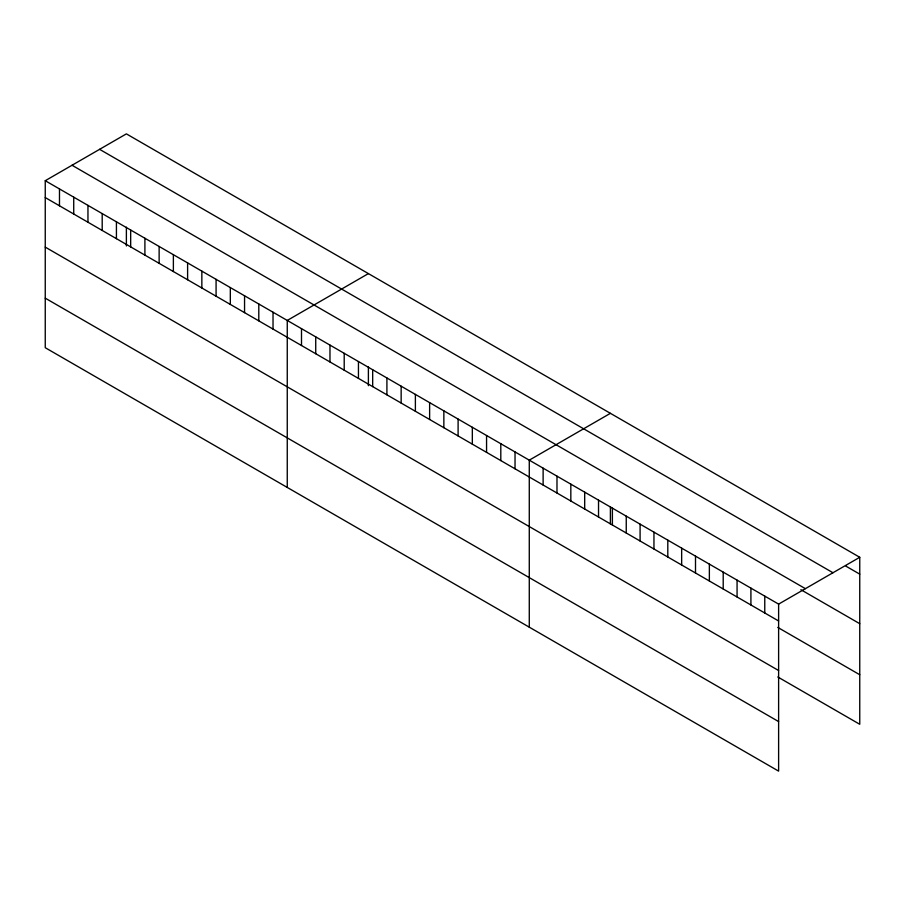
<?xml version="1.0" encoding="UTF-8"?>
<svg xmlns="http://www.w3.org/2000/svg" width="905" height="905" viewBox="0 0 905 905"><rect width="100%" height="100%" fill="white"/><g stroke="black" fill="none" stroke-linecap="round" stroke-linejoin="round"><path stroke-width="1.36" d="M45.25 180.717L778.617 604.121L778.617 771.128L45.25 347.712L45.25 180.717L126.383 133.872L859.75 557.288L859.75 724.283L777.791 676.963M368.392 273.604L287.258 320.438L287.258 487.444M610.4 413.325L529.278 460.159L529.278 627.165M778.617 604.121L859.75 557.288M845.892 566.145L859.75 574.143M99.607 149.336L832.973 572.741M72.027 165.253L805.393 588.669M800.88 589.698L859.75 623.692M45.25 197.573L778.617 620.977M777.791 627.414L859.75 674.734M45.25 247.122L778.617 670.526M45.25 298.164L778.617 721.579M764.77 596.124L764.77 612.979M750.912 588.126L750.912 604.981M737.066 580.128L737.066 596.983M723.208 572.13L723.208 588.985M709.362 564.132L709.362 580.987M695.504 556.134L695.504 572.989M681.657 548.136L681.657 564.992M667.8 540.138L667.8 557.005M653.953 532.14L653.953 549.007M640.095 524.142L640.095 541.009M626.249 516.144L626.249 533.011M612.391 508.146L612.391 525.013M610.4 506.596L610.4 524.063M598.533 500.148L598.533 517.015M584.687 492.15L584.687 509.017M570.829 484.152L570.829 501.019M556.982 476.154L556.982 493.021M543.124 468.156L543.124 485.023M515.035 451.946L515.035 468.801M500.804 443.722L500.804 460.588M486.562 435.509L486.562 452.364M472.331 427.284L472.331 444.14M458.1 419.072L458.1 435.927M443.857 410.847L443.857 427.703M429.626 402.635L429.626 419.49M415.384 394.41L415.384 411.266M401.153 386.197L401.153 403.053M386.91 377.973L386.91 394.829M372.679 369.749L372.679 386.616M368.392 366.876L368.392 385.677M358.448 361.536L358.448 378.392M344.205 353.312L344.205 370.179M329.974 345.099L329.974 361.955M315.732 336.875L315.732 353.731M301.501 328.662L301.501 345.518M273.027 312.225L273.027 329.081M258.796 304.001L258.796 320.856M244.554 295.777L244.554 312.644M230.323 287.564L230.323 304.419M216.08 279.34L216.08 296.207M201.849 271.127L201.849 287.982M187.607 262.903L187.607 279.758M173.375 254.69L173.375 271.545M159.133 246.465L159.133 263.321M144.902 238.253L144.902 255.108M130.671 230.028L130.671 246.884M126.383 227.144L126.383 245.956M116.428 221.804L116.428 238.671M102.197 213.591L102.197 230.447M87.955 205.367L87.955 222.234M73.724 197.154L73.724 214.01M59.481 188.93L59.481 205.797"/></g></svg>
